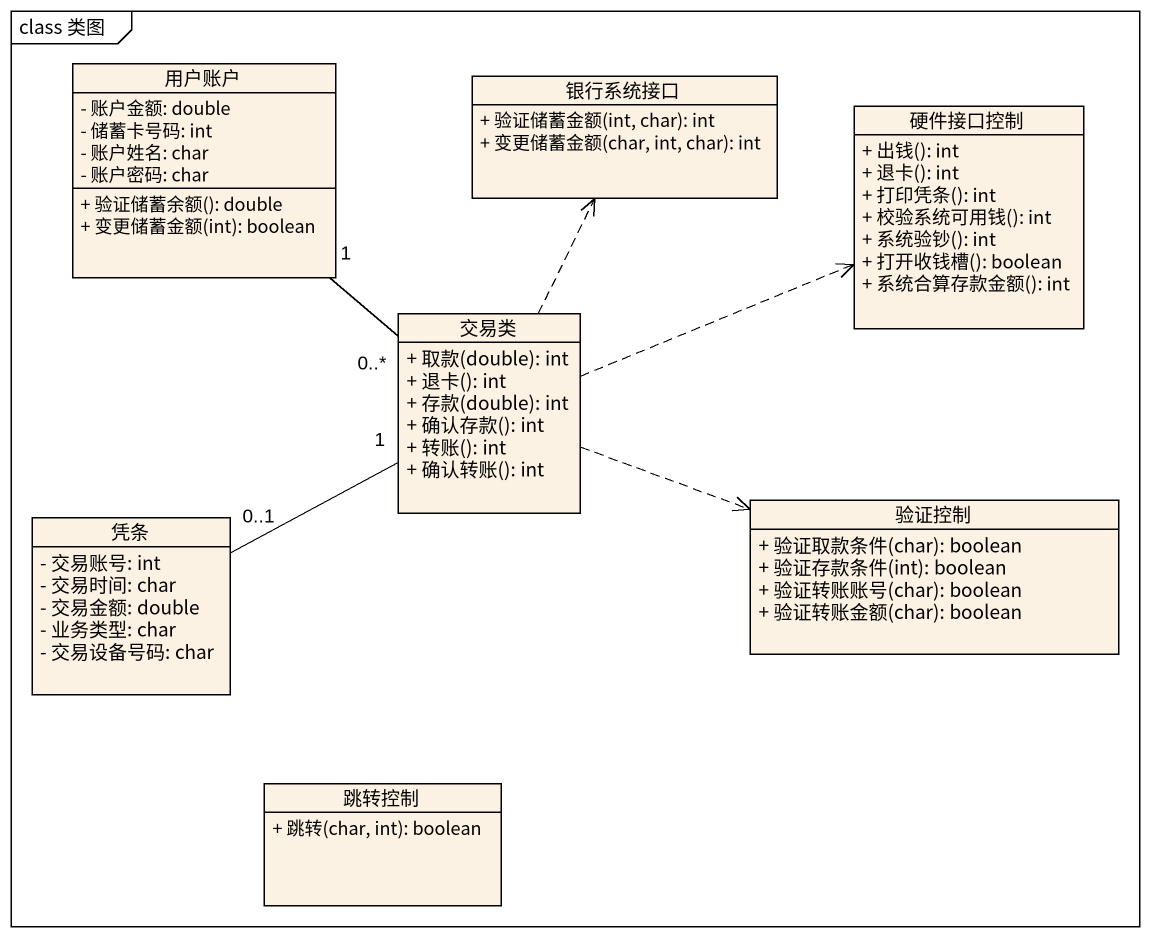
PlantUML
@startuml
mainframe class 类图
hide circle
hide empty members
skinparam classAttributeIconSize 0
class 用户账户 {
  - 账户金额: double
  - 储蓄卡号码: int
  - 账户姓名: char
  - 账户密码: char
  + 验证储蓄余额(): double
  + 变更储蓄金额(int): boolean
}
class 银行系统接口 {
  + 验证储蓄金额(int, char): int
  + 变更储蓄金额(char, int, char): int
}
class 硬件接口控制 {
  + 出钱(): int
  + 退卡(): int
  + 打印凭条(): int
  + 校验系统可用钱(): int
  + 系统验钞(): int
  + 打开收钱槽(): boolean
  + 系统合算存款金额(): int
}
class 交易类 {
  + 取款(double): int
  + 退卡(): int
  + 存款(double): int
  + 确认存款(): int
  + 转账(): int
  + 确认转账(): int
}
class 凭条 {
  - 交易账号: int
  - 交易时间: char
  - 交易金额: double
  - 业务类型: char
  - 交易设备号码: char
}
class 验证控制 {
  + 验证取款条件(char): boolean
  + 验证存款条件(int): boolean
  + 验证转账账号(char): boolean
  + 验证转账金额(char): boolean
}
class 跳转控制 {
  + 跳转(char, int): boolean
}
用户账户 "1" -- "0..*" 交易类
交易类 .up.> 银行系统接口
交易类 .right.> 硬件接口控制
交易类 .right.> 验证控制
凭条 "0..1" -right- "1" 交易类
@enduml
